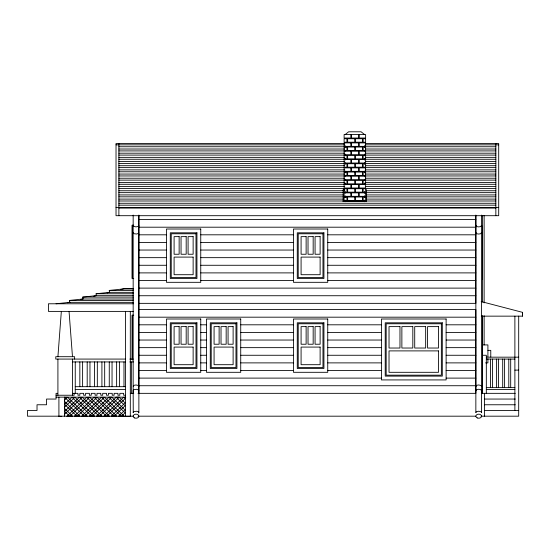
<?xml version="1.0" encoding="UTF-8"?>
<svg xmlns="http://www.w3.org/2000/svg" width="550" height="550" viewBox="0 0 550 550"><rect width="100%" height="100%" fill="white"/><g stroke="black" fill="none" stroke-linecap="round" stroke-linejoin="round"><path stroke-width="0.82" d="M132.213 315.198L132.213 359.851L132.213 315.198L133.733 315.198M133.733 278.513L132.213 278.513L132.213 225.204L133.733 225.204M133.162 393.339L133.162 215.071M138.875 393.339L138.875 215.071M475.853 215.071L475.853 393.339L138.022 393.339M481.566 393.339L481.566 215.071M482.522 316.147L482.522 393.339L482.481 315.748M482.522 279.462L482.522 226.153M481.284 316.147L522.5 316.147L522.5 312.338L481.188 301.565M57.915 356.696L61.339 311.396M133.258 225.417L133.547 226.311L136.022 226.903L138.49 226.311L138.875 225.72L138.49 225.129M133.258 232.574L134.001 233.716L136.757 234.025L138.779 233.186L138.49 232.292M133.258 412.699L133.162 390.424L134.001 389.592L136.757 389.283L138.779 390.122L138.49 391.016M133.162 412.397L134.001 411.558L136.757 411.249L138.49 411.806L138.875 412.397L138.49 412.988M475.956 225.417L476.692 226.559L478.713 226.903L480.728 226.559L481.47 225.417M475.956 232.574L476.692 233.716L478.713 234.066L480.728 233.716L481.47 232.574M481.47 386.451L481.188 385.55L478.713 384.959L476.692 385.309L475.956 386.451M481.47 390.734L480.728 389.592L478.713 389.242L476.238 389.833L475.956 390.734M475.956 412.699L476.238 411.806L478.713 411.214L481.188 411.806L481.47 412.699M138.49 386.732L138.875 386.141L138.49 385.55L136.022 384.959L134.001 385.309L133.258 386.451M64.611 400.084L67.492 397.327M64.611 407.151L74.862 397.327M64.611 414.219L82.239 397.327M89.609 397.327L69.795 416.316L64.611 411.386L79.289 397.327L82.383 397.327L102.197 416.316L96.339 416.316L116.229 397.251L119.254 397.327L125.077 402.909L111.086 416.316L116.944 416.316L97.13 397.327L94.036 397.327L74.222 416.316L80.073 416.316L64.611 401.493M77.172 416.316L96.986 397.327M84.542 416.316L104.356 397.327M91.919 416.316L111.801 397.251L108.852 397.251L88.969 416.316L94.82 416.316L75.013 397.327L71.912 397.327L64.611 404.319L77.124 416.316M119.103 397.327L99.289 416.316L79.434 397.327M114.036 416.316L125.077 405.735L116.304 397.327L119.254 397.327M121.412 416.316L125.077 412.803L108.927 397.327L111.877 397.327L125.077 409.977L118.463 416.316L124.314 416.316L104.507 397.327L101.406 397.327L81.593 416.316L87.45 416.316L67.636 397.327L64.611 397.327M345.153 134.571L348.624 131.794L361.116 131.794L364.581 134.571M67.616 302.796L70.097 302.17M80.829 299.489L83.311 298.87M93.761 296.257L96.518 295.57M107.113 292.916L109.732 292.263M120.471 289.582L124.596 288.551L133.574 288.551M56.059 303.779L69.41 302.342L69.41 300.438L82.761 299.007L82.761 297.103L96.119 295.666L96.119 293.762L109.471 292.332L133.451 292.332M109.471 292.332L109.264 290.428L122.822 288.991L133.547 288.991M344.719 143.529L116.029 143.529L116.029 215.696L498.699 215.696L498.699 143.529L365.324 143.529M116.029 144.843L344.719 144.843M365.324 144.843L498.699 144.843M118.882 146.747L345.579 146.747M364.464 146.747L495.846 146.747M118.882 149.016L344.719 149.016M365.324 149.016L495.846 149.016M118.882 150.92L345.579 150.92M364.464 150.92L495.846 150.92M118.882 153.189L344.719 153.189M365.324 153.189L495.846 153.189M118.882 155.093L345.579 155.093M364.464 155.093L495.846 155.093M118.882 157.362L344.719 157.362M365.324 157.362L495.846 157.362M118.882 159.266L345.579 159.266M364.464 159.266L495.846 159.266M118.882 161.535L344.719 161.535M365.324 161.535L495.846 161.535M118.882 163.439L345.579 163.439M364.464 163.439L495.846 163.439M118.882 165.708L344.719 165.708M365.324 165.708L495.846 165.708M118.882 167.613L345.579 167.613M364.464 167.613L495.846 167.613M118.882 169.881L344.719 169.881M365.324 169.881L495.846 169.881M118.882 171.786L345.579 171.786M364.464 171.786L495.846 171.786M118.882 174.054L344.719 174.054M365.324 174.054L495.846 174.054M118.882 175.959L345.579 175.959M364.464 175.959L495.846 175.959M118.882 178.228L344.719 178.228M365.324 178.228L495.846 178.228M118.882 180.132L345.579 180.132M364.464 180.132L495.846 180.132M118.882 182.401L344.719 182.401M365.324 182.401L495.846 182.401M118.882 184.305L345.579 184.305M364.464 184.305L495.846 184.305M118.882 186.574L344.719 186.574M365.324 186.574L495.846 186.574M118.882 188.478L345.579 188.478M364.464 188.478L495.846 188.478M344.836 189.599L343.159 189.599L343.159 201.664M343.159 190.541L344.836 190.541M118.882 190.747L343.159 190.747M366.575 190.747L495.846 190.747M118.882 192.651L343.159 192.651M366.575 192.651L495.846 192.651M118.882 194.92L343.159 194.92M366.575 194.92L495.846 194.92M118.882 196.824L345.668 196.879M364.066 196.879L495.846 196.824M118.882 199.093L343.159 199.093M366.575 199.093L495.846 199.093M118.882 200.998L343.159 200.998M366.575 200.998L495.846 200.998M344.114 201.19L350.824 201.19M351.526 201.19L358.586 201.19M359.294 201.19L365.626 201.19M343.159 201.355L366.575 201.355M118.882 203.266L495.846 203.266M118.882 205.171L495.846 205.171M116.029 207.439L498.699 207.439M118.882 208.079L495.846 208.079M138.875 219.581L475.853 219.581M138.875 227.198L475.853 227.198M138.875 234.809L166.478 234.809M200.75 234.809L293.466 234.809M327.738 234.809L475.853 234.809M138.875 242.426L166.478 242.426M200.75 242.426L293.466 242.426M327.738 242.426L475.853 242.426M138.875 250.044L166.478 250.044M200.75 250.044L293.466 250.044M327.738 250.044L475.853 250.044M138.875 257.661L166.478 257.661M200.75 257.661L293.466 257.661M327.738 257.661L475.853 257.661M138.875 265.272L166.478 265.272M200.75 265.272L293.466 265.272M327.738 265.272L475.853 265.272M138.875 272.889L166.478 272.889M200.75 272.889L293.466 272.889M327.738 272.889L475.853 272.889M138.875 280.507L166.478 280.507M200.75 280.507L293.466 280.507M327.738 280.507L475.853 280.507M138.875 288.118L475.853 288.118M109.264 290.428L133.512 290.428M96.119 293.762L133.471 293.762M96.119 295.666L133.471 295.666M138.875 295.735L475.853 295.735M82.761 297.103L133.444 297.103M82.761 299.007L133.444 299.007M69.41 300.438L133.458 300.438M69.41 302.342L133.458 302.342M138.875 303.353L475.853 303.353L475.853 215.353M133.464 303.779L48.441 303.779L48.441 311.396L133.464 311.396M138.875 309.574L475.853 309.574L475.853 412.397M138.875 317.185L475.853 317.185M138.875 324.803L166.478 324.803M200.75 324.803L206.463 324.803M240.728 324.803L293.466 324.803M327.738 324.803L381.411 324.803M446.119 324.803L475.853 324.803M138.875 332.42L166.478 332.42M200.75 332.42L206.463 332.42M240.728 332.42L293.466 332.42M327.738 332.42L381.411 332.42M446.119 332.42L475.853 332.42M138.875 340.038L166.478 340.038M200.75 340.038L206.463 340.038M240.728 340.038L293.466 340.038M327.738 340.038L381.411 340.038M446.119 340.038L475.853 340.038M482.426 344.919L487.912 344.919L487.912 356.916M138.875 347.648L166.478 347.648M200.75 347.648L206.463 347.648M240.728 347.648L293.466 347.648M327.738 347.648L381.411 347.648M446.119 347.648L475.853 347.648M487.912 350.364L490.772 350.364L490.772 357.026M138.875 355.266L166.478 355.266M200.75 355.266L206.463 355.266M240.728 355.266L293.466 355.266M327.738 355.266L381.411 355.266M446.119 355.266L475.853 355.266M482.522 355.266L486.324 355.266L486.324 393.339M486.324 357.17L518.691 357.17M125.551 359.074L55.77 359.074L55.77 356.696L74.621 356.696L74.621 359.074M129.834 359.074L133.258 359.074M486.324 359.074L514.882 359.074M72.476 361.928L125.551 361.928M129.834 361.928L133.423 361.928M138.875 362.883L166.478 362.883M200.75 362.883L206.463 362.883M240.728 362.883L293.466 362.883M327.738 362.883L381.411 362.883M446.119 362.883L475.853 362.883M485.561 362.876L487.912 362.876L487.912 358.6M514.882 370.116L518.691 370.116M138.875 370.494L166.478 370.494M200.75 370.494L206.463 370.494M240.728 370.494L293.466 370.494M327.738 370.494L381.411 370.494M446.119 370.494L475.853 370.494M138.875 378.111L381.411 378.111M446.119 378.111L475.853 378.111M138.875 385.729L475.853 385.729M75.247 386.678L125.393 386.678M486.324 387.633L514.882 387.633M75.247 389.538L125.393 389.538M486.324 389.538L514.882 389.538M57.647 393.339L56.059 393.339L56.059 399.053L46.537 399.053L46.537 404.766L37.022 404.766L37.022 410.479L27.5 410.479L27.5 416.185L133.739 416.185M72.476 393.339L77.949 393.339L77.949 395.244L79.853 395.244L79.853 393.339L83.662 393.339L83.662 395.244L85.566 395.244L85.566 393.339L89.375 393.339L89.375 395.244L91.279 395.244L91.279 393.339L95.088 393.339L95.088 395.244L96.993 395.244L96.993 393.339L100.801 393.339L100.801 395.244L102.699 395.244L102.699 393.339L106.507 393.339L106.507 395.244L108.412 395.244L108.412 393.339L112.221 393.339L112.221 395.244L114.125 395.244L114.125 393.339L117.934 393.339L117.934 395.244L119.838 395.244L119.838 393.339L123.647 393.339L123.647 395.244L125.551 395.244M130.309 393.339L133.739 393.339M481.848 393.339L515.268 393.339M56.059 395.244L74.147 395.244L74.147 393.339M56.059 397.148L125.455 397.148M125.778 397.327L123.53 397.327L103.716 416.316L109.567 416.316L89.76 397.327L86.659 397.327L66.846 416.316L72.703 416.316L64.611 408.561M484.426 399.053L515.268 399.053M484.426 404.766L515.268 404.766M484.426 410.479L518.691 410.479M138.022 416.185L475.846 416.185M480.996 416.185L518.691 416.185L518.691 316.147M58.912 416.316L61.772 416.316M125.833 416.316L130.309 416.316M123.674 397.327L125.077 398.668L106.666 416.316L86.811 397.327M101.558 397.327L121.364 416.316M94.181 397.327L113.994 416.316M72.064 397.327L91.871 416.316M64.687 397.327L84.501 416.316M69.052 311.396L72.476 356.696M522.5 312.338L522.5 316.147M514.882 316.147L514.882 410.479M510.696 359.074L510.696 387.633M508.791 359.074L508.791 387.633M504.604 359.074L504.604 387.633M502.7 359.074L502.7 387.633M498.513 359.074L498.513 387.633M496.609 359.074L496.609 387.633M495.846 143.529L495.846 215.696M492.422 359.074L492.422 387.633M490.518 359.074L490.518 387.633M484.426 393.339L484.426 416.185M484.131 215.359L484.131 302.878M484.131 315.748L484.131 344.919M482.481 215.359L482.481 302.019M481.566 390.424L481.566 412.397M366.575 189.599L366.575 201.664M364.581 145.619L364.581 147.331M364.581 154.124L364.581 155.843M364.581 158.373L364.581 160.091M364.581 162.628L364.581 164.347M364.581 171.126L364.581 172.824M364.581 183.026L364.581 184.772M364.581 191.531L364.581 193.277M364.581 195.779L364.581 197.526M364.581 200.062L364.581 201.754M359.294 134.571L359.294 138.036L365.626 138.036L365.626 134.571L344.114 134.571L344.114 138.036L350.824 138.036L350.824 134.571M358.586 134.571L358.586 138.036L351.526 138.036L351.526 134.571M345.153 145.619L345.153 147.331M345.153 154.124L345.153 155.843M345.153 158.373L345.153 160.091M345.153 162.628L345.153 164.347M345.153 171.126L345.153 172.824M345.153 183.026L345.153 184.772M345.153 191.531L345.153 193.277M345.153 195.779L345.153 197.526M345.153 200.062L345.153 201.754M138.875 215.353L138.875 412.397M132.213 225.204L132.213 278.513M131.347 361.928L131.347 393.339M130.309 311.396L130.309 416.185M125.551 311.396L125.551 416.185M123.984 361.928L123.984 386.678M119.398 361.928L119.398 386.678M118.882 143.529L118.882 215.696M116.627 361.928L116.627 386.678M112.042 361.928L112.042 386.678M109.271 361.928L109.271 386.678M104.679 361.928L104.679 386.678M101.915 361.928L101.915 386.678M97.323 361.928L97.323 386.678M94.552 361.928L94.552 386.678M89.966 361.928L89.966 386.678M87.196 361.928L87.196 386.678M82.61 361.928L82.61 386.678M79.839 361.928L79.839 386.678M75.247 361.928L75.247 393.339M72.476 359.074L72.476 395.244M64.625 397.148L64.625 416.185M58.912 397.148L58.912 416.185M57.915 359.074L57.915 395.244M346.94 138.731L344.114 138.731L344.114 142.203L346.94 142.203L346.94 138.731M354.702 138.731L347.641 138.731L347.641 142.203L354.702 142.203L354.702 138.731M362.471 138.731L355.41 138.731L355.41 142.203L362.471 142.203L362.471 138.731M365.626 138.731L363.179 138.731L363.179 142.203L365.626 142.203L365.626 138.731M350.824 142.897L344.114 142.897L344.114 146.362L350.824 146.362L350.824 142.897M358.586 142.897L351.526 142.897L351.526 146.362L358.586 146.362L358.586 142.897M365.626 142.897L359.294 142.897L359.294 146.362L365.626 146.362L365.626 142.897M346.94 147.056L344.114 147.056L344.114 150.528L346.94 150.528L346.94 147.056M354.702 147.056L347.641 147.056L347.641 150.528L354.702 150.528L354.702 147.056M362.471 147.056L355.41 147.056L355.41 150.528L362.471 150.528L362.471 147.056M365.626 147.056L363.179 147.056L363.179 150.528L365.626 150.528L365.626 147.056M350.824 151.222L344.114 151.222L344.114 154.694L350.824 154.694L350.824 151.222M358.586 151.222L351.526 151.222L351.526 154.694L358.586 154.694L358.586 151.222M365.626 151.222L359.294 151.222L359.294 154.694L365.626 154.694L365.626 151.222M346.94 155.389L344.114 155.389L344.114 158.854L346.94 158.854L346.94 155.389M354.702 155.389L347.641 155.389L347.641 158.854L354.702 158.854L354.702 155.389M362.471 155.389L355.41 155.389L355.41 158.854L362.471 158.854L362.471 155.389M365.626 155.389L363.179 155.389L363.179 158.854L365.626 158.854L365.626 155.389M350.824 159.548L344.114 159.548L344.114 163.02L350.824 163.02L350.824 159.548M358.586 159.548L351.526 159.548L351.526 163.02L358.586 163.02L358.586 159.548M365.626 159.548L359.294 159.548L359.294 163.02L365.626 163.02L365.626 159.548M346.94 163.714L344.114 163.714L344.114 167.186L346.94 167.186L346.94 163.714M354.702 163.714L347.641 163.714L347.641 167.186L354.702 167.186L354.702 163.714M362.471 163.714L355.41 163.714L355.41 167.186L362.471 167.186L362.471 163.714M365.626 163.714L363.179 163.714L363.179 167.186L365.626 167.186L365.626 163.714M350.824 167.881L344.114 167.881L344.114 171.346L350.824 171.346L350.824 167.881M358.586 167.881L351.526 167.881L351.526 171.346L358.586 171.346L358.586 167.881M365.626 167.881L359.294 167.881L359.294 171.346L365.626 171.346L365.626 167.881M346.94 172.04L344.114 172.04L344.114 175.512L346.94 175.512L346.94 172.04M354.702 172.04L347.641 172.04L347.641 175.512L354.702 175.512L354.702 172.04M362.471 172.04L355.41 172.04L355.41 175.512L362.471 175.512L362.471 172.04M365.626 172.04L363.179 172.04L363.179 175.512L365.626 175.512L365.626 172.04M350.824 176.206L344.114 176.206L344.114 179.678L350.824 179.678L350.824 176.206M358.586 176.206L351.526 176.206L351.526 179.678L358.586 179.678L358.586 176.206M365.626 176.206L359.294 176.206L359.294 179.678L365.626 179.678L365.626 176.206M346.94 180.366L344.114 180.366L344.114 183.837L346.94 183.837L346.94 180.366M354.702 180.366L347.641 180.366L347.641 183.837L354.702 183.837L354.702 180.366M362.471 180.366L355.41 180.366L355.41 183.837L362.471 183.837L362.471 180.366M365.626 180.366L363.179 180.366L363.179 183.837L365.626 183.837L365.626 180.366M350.824 184.532L344.114 184.532L344.114 188.004L350.824 188.004L350.824 184.532M358.586 184.532L351.526 184.532L351.526 188.004L358.586 188.004L358.586 184.532M365.626 184.532L359.294 184.532L359.294 188.004L365.626 188.004L365.626 184.532M346.94 188.698L344.114 188.698L344.114 192.163L346.94 192.163L346.94 188.698M354.702 188.698L347.641 188.698L347.641 192.163L354.702 192.163L354.702 188.698M362.471 188.698L355.41 188.698L355.41 192.163L362.471 192.163L362.471 188.698M365.626 188.698L363.179 188.698L363.179 192.163L365.626 192.163L365.626 188.698M350.824 192.857L344.114 192.857L344.114 196.329L350.824 196.329L350.824 192.857M358.586 192.857L351.526 192.857L351.526 196.329L358.586 196.329L358.586 192.857M365.626 192.857L359.294 192.857L359.294 196.329L365.626 196.329L365.626 192.857M346.94 197.024L344.114 197.024L344.114 200.496L346.94 200.496L346.94 197.024M354.702 197.024L347.641 197.024L347.641 200.496L354.702 200.496L354.702 197.024M362.471 197.024L355.41 197.024L355.41 200.496L362.471 200.496L362.471 197.024M365.626 197.024L363.179 197.024L363.179 200.496L365.626 200.496L365.626 197.024M200.75 229.013L166.478 229.013L166.478 282.322L200.75 282.322L200.75 229.013M327.738 229.013L293.466 229.013L293.466 282.322L327.738 282.322L327.738 229.013M196.941 232.822L170.287 232.822L170.287 278.513L196.941 278.513L196.941 232.822M323.929 232.822L297.275 232.822L297.275 278.513L323.929 278.513L323.929 232.822M195.992 233.778L171.243 233.778L171.243 277.564L195.992 277.564L195.992 233.778M322.974 233.778L298.224 233.778L298.224 277.564L322.974 277.564L322.974 233.778M179.142 236.631L174.096 236.631L174.096 254.244L179.142 254.244L179.142 236.631M186.189 236.631L181.046 236.631L181.046 254.244L186.189 254.244L186.189 236.631M193.133 236.631L188.086 236.631L188.086 254.244L193.133 254.244L193.133 236.631M306.13 236.631L301.084 236.631L301.084 254.244L306.13 254.244L306.13 236.631M313.17 236.631L308.028 236.631L308.028 254.244L313.17 254.244L313.17 236.631M320.121 236.631L315.074 236.631L315.074 254.244L320.121 254.244L320.121 236.631M193.133 257.097L174.096 257.097L174.096 274.711L193.133 274.711L193.133 257.097M320.121 257.097L301.084 257.097L301.084 274.711L320.121 274.711L320.121 257.097M200.75 319L166.478 319L166.478 372.309L200.75 372.309L200.75 319M240.728 319L206.463 319L206.463 372.309L240.728 372.309L240.728 319M327.738 319L293.466 319L293.466 372.309L327.738 372.309L327.738 319M446.119 319L381.411 319L381.411 379.926L446.119 379.926L446.119 319M196.941 322.809L170.287 322.809L170.287 368.5L196.941 368.5L196.941 322.809M236.926 322.809L210.272 322.809L210.272 368.5L236.926 368.5L236.926 322.809M323.929 322.809L297.275 322.809L297.275 368.5L323.929 368.5L323.929 322.809M442.31 322.809L385.22 322.809L385.22 376.118L442.31 376.118L442.31 322.809M195.992 323.764L171.243 323.764L171.243 367.551L195.992 367.551L195.992 323.764M235.971 323.764L211.221 323.764L211.221 367.551L235.971 367.551L235.971 323.764M322.974 323.764L298.224 323.764L298.224 367.551L322.974 367.551L322.974 323.764M441.361 323.764L386.169 323.764L386.169 375.169L441.361 375.169L441.361 323.764M179.142 326.618L174.096 326.618L174.096 344.231L179.142 344.231L179.142 326.618M186.189 326.618L181.046 326.618L181.046 344.231L186.189 344.231L186.189 326.618M193.133 326.618L188.086 326.618L188.086 344.231L193.133 344.231L193.133 326.618M219.12 326.618L214.074 326.618L214.074 344.231L219.12 344.231L219.12 326.618M226.167 326.618L221.024 326.618L221.024 344.231L226.167 344.231L226.167 326.618M233.117 326.618L228.071 326.618L228.071 344.231L233.117 344.231L233.117 326.618M306.13 326.618L301.084 326.618L301.084 344.231L306.13 344.231L306.13 326.618M313.17 326.618L308.028 326.618L308.028 344.231L313.17 344.231L313.17 326.618M320.121 326.618L315.074 326.618L315.074 344.231L320.121 344.231L320.121 326.618M399.967 326.618L389.022 326.618L389.022 348.033L399.967 348.033L399.967 326.618M412.816 326.618L401.871 326.618L401.871 348.033L412.816 348.033L412.816 326.618M425.659 326.618L414.714 326.618L414.714 348.033L425.659 348.033L425.659 326.618M438.508 326.618L427.563 326.618L427.563 348.033L438.508 348.033L438.508 326.618M193.133 347.084L174.096 347.084L174.096 364.698L193.133 364.698L193.133 347.084M233.117 347.084L214.074 347.084L214.074 364.698L233.117 364.698L233.117 347.084M320.121 347.084L301.084 347.084L301.084 364.698L320.121 364.698L320.121 347.084M438.508 350.893L389.022 350.893L389.022 372.309L438.508 372.309L438.508 350.893M134.592 417.938A2.853 2.021 0 0 0 138.875 416.185A2.853 2.021 0 0 0 134.592 414.439A2.853 2.021 0 0 0 134.592 417.938M477.283 417.938A2.853 2.021 0 0 0 481.566 416.185A2.853 2.021 0 0 0 477.283 414.439A2.853 2.021 0 0 0 477.283 417.938"/></g></svg>
